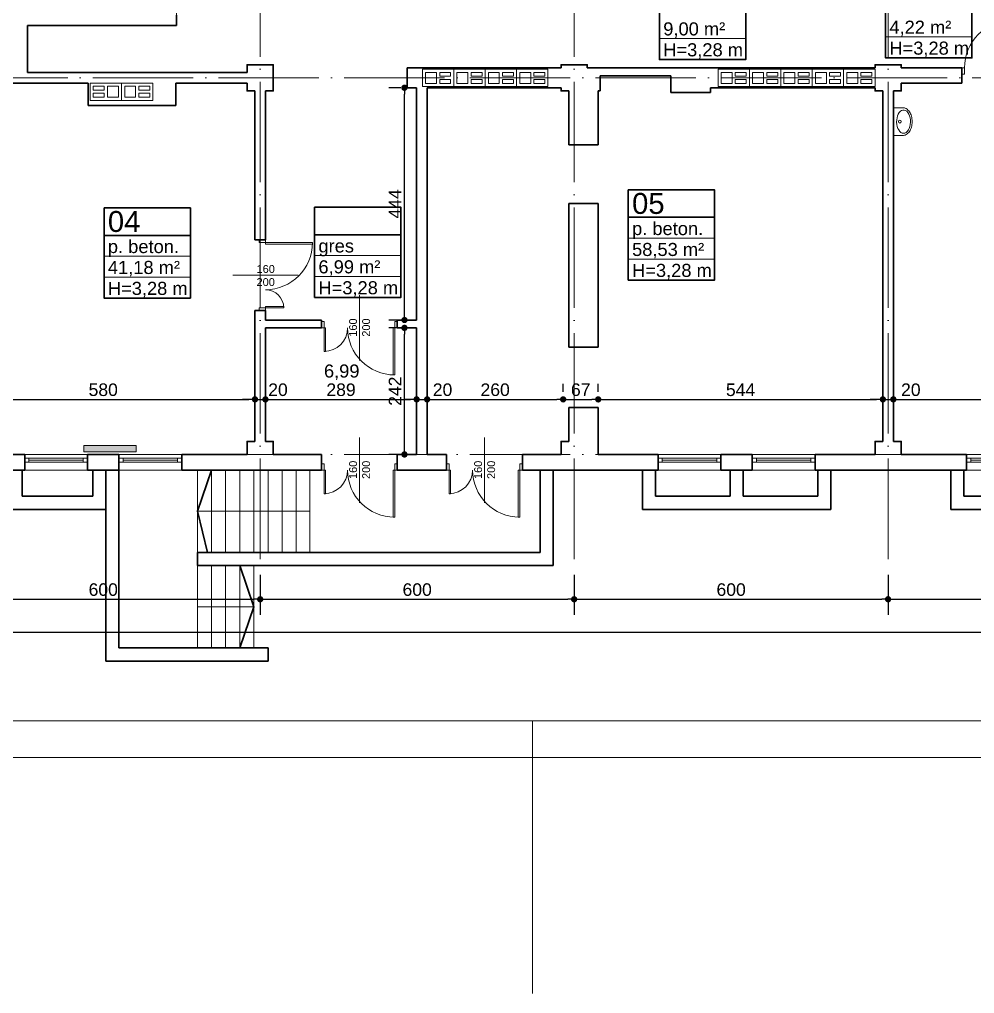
# Model space of a CAD drawing. Header units: millimetres. Extents: x 54 to 8480, y -22812 to 17434.
# Drawn here: x 1773 to 3598, y -18312 to -16450 of the extents above; entities that cross this region are included whole.
import ezdxf

# ---------------------------------------------------------------- set-up
doc = ezdxf.new("R2010")
doc.units = ezdxf.units.MM
doc.linetypes.add('ACAD_ISO04W100', pattern=[30, 24, -3, 0, -3])
for name, color, linetype, lineweight in [('000_armatura', 7, 'Continuous', 0), ('osie', 132, 'ACAD_ISO04W100', 0), ('PLATFORMA', 7, 'Continuous', 0), ('STOLARKA', 97, 'Continuous', 0), ('tabelki', 151, 'Continuous', 0), ('wymiary', 150, 'Continuous', 0)]:
    doc.layers.add(name, color=color, linetype=linetype, lineweight=lineweight)
doc.layers.add('grzejniki', color=104, linetype='Continuous')
doc.layers.add('TABELKI PO UWAGACH', color=5, linetype='Continuous')
doc.styles.get("Standard").update_dxf_attribs({"font": 'arial.ttf'})
doc.dimstyles.new('ISO-25', dxfattribs={"dimtxt": 24, "dimasz": 12, "dimexe": 30, "dimexo": 30, "dimgap": 6, "dimtad": 1, "dimdec": 0, "dimtxsty": 'Standard', "dimblk": 'DOT', "dimcen": 2.5, "dimadec": 0, "dimazin": 0, "dimtfac": 1, "dimtdec": 0, "dimtmove": 0, "dimatfit": 3, "dimldrblk": 'DOT', "dimfxl": 1, "dimarcsym": 0})

# ---------------------------------------------------------------- blocks, each defined once
blk = doc.blocks.new('A$C13771EA7')
at = {"color": 132, "linetype": 'ACAD_ISO04W100', "lineweight": 0, "ltscale": 8}
for p, q in [((631, -2874), (631, 166)), ((1231, -2874), (1231, 166)), ((1831, -2874), (1831, 166)), ((-169, -1954), (4311, -1954)), ((-169, -2674), (4311, -2674))]:
    blk.add_line(p, q, dxfattribs=at)
blk = doc.blocks.new('A$C1D836454')
at = {"color": 82, "lineweight": 0}
for points in [[(0, -16.5), (60, -16.5), (60, 16.5), (0, 16.5)], [(6, -10.5), (27, -10.5), (27, 10.5), (6, 10.5)], [(33, 3), (54, 3), (54, 10.5), (33, 10.5)], [(33, -3), (54, -3), (54, -10.5), (33, -10.5)]]:
    blk.add_lwpolyline(points, close=True, dxfattribs=at)
blk = doc.blocks.new('A$C08616DCC')
at = {"layer": 'STOLARKA', "lineweight": 0}
blk.add_line((-72.5, 62.5), (-72.5, -62.5), dxfattribs=at)
for points in [[(-140, 12), (-145, 12), (-145, 0), (-140, 0)], [(-137, 0), (-140, 0), (-140, -45), (-137, -45)], [(-5, 0), (-8, 0), (-8, -90), (-5, -90)], [(0, 12), (-5, 12), (-5, 0), (0, 0)]]:
    blk.add_lwpolyline(points, close=True, dxfattribs=at)
for centre, radius, start, end in [((-140, 0), 45, 270, 0), ((-5, 0), 90, 180, 270)]:
    blk.add_arc(centre, radius, start, end, dxfattribs=at)
blk = doc.blocks.new('A$C4A7D7A23')
at = {"layer": 'STOLARKA', "lineweight": 0}
blk.add_line((-67.5, 62.5), (-67.5, -62.5), dxfattribs=at)
for points in [[(-130, 12), (-135, 12), (-135, 0), (-130, 0)], [(-127, 0), (-130, 0), (-130, -35), (-127, -35)], [(-5, 0), (-8, 0), (-8, -90), (-5, -90)], [(0, 12), (-5, 12), (-5, 0), (0, 0)]]:
    blk.add_lwpolyline(points, close=True, dxfattribs=at)
for centre, radius, start, end in [((-130, 0), 35, 270, 0), ((-5, 0), 90, 180, 270)]:
    blk.add_arc(centre, radius, start, end, dxfattribs=at)
blk = doc.blocks.new('_Dot')
at = {"color": 0, "linetype": 'ByBlock', "lineweight": -2}
blk.add_line((-0.5, 0), (-1, 0), dxfattribs=at)
at = {"color": 0, "linetype": 'ByBlock', "lineweight": 0, "const_width": 0.5}
blk.add_lwpolyline([(-0.25, 0, 1), (0.25, 0, 1)], format="xyb", close=True, dxfattribs=at)
blk = doc.blocks.new('*D698')
at = {"layer": 'Defpoints', "color": 0, "linetype": 'Continuous', "lineweight": 30}
for p in [(1632.6, -17481.3), (2232.6, -17481.3), (2232.6, -17558.1)]:
    blk.add_point(p, dxfattribs=at)
at = {"layer": 'wymiary', "color": 0, "linetype": 'Continuous', "lineweight": -2}
for p, q in [((1632.6, -17511.3), (1632.6, -17588.1)), ((2232.6, -17511.3), (2232.6, -17588.1)), ((1644.6, -17558.1), (2220.6, -17558.1))]:
    blk.add_line(p, q, dxfattribs=at)
at = {"layer": 'wymiary', "color": 0, "linetype": 'Continuous', "lineweight": -2, "xscale": 12, "yscale": 12, "zscale": 12, "rotation": 180}
blk.add_blockref('_Dot', (1632.6, -17558.1), dxfattribs=at)
at = {"layer": 'wymiary', "color": 0, "linetype": 'Continuous', "lineweight": -2, "xscale": 12, "yscale": 12, "zscale": 12}
blk.add_blockref('_Dot', (2232.6, -17558.1), dxfattribs=at)
at = {"layer": 'wymiary', "color": 0, "linetype": 'Continuous', "lineweight": 0, "insert": (1932.6, -17539.8), "char_height": 24, "attachment_point": 5}
blk.add_mtext('600', dxfattribs=at)
blk = doc.blocks.new('*D699')
at = {"layer": 'Defpoints', "color": 0, "linetype": 'Continuous', "lineweight": 30}
for p in [(2232.6, -17481.3), (2832.6, -17481.3), (2832.6, -17558.1)]:
    blk.add_point(p, dxfattribs=at)
at = {"layer": 'wymiary', "color": 0, "linetype": 'Continuous', "lineweight": -2}
for p, q in [((2232.6, -17511.3), (2232.6, -17588.1)), ((2832.6, -17511.3), (2832.6, -17588.1)), ((2244.6, -17558.1), (2820.6, -17558.1))]:
    blk.add_line(p, q, dxfattribs=at)
at = {"layer": 'wymiary', "color": 0, "linetype": 'Continuous', "lineweight": -2, "xscale": 12, "yscale": 12, "zscale": 12, "rotation": 180}
blk.add_blockref('_Dot', (2232.6, -17558.1), dxfattribs=at)
at = {"layer": 'wymiary', "color": 0, "linetype": 'Continuous', "lineweight": -2, "xscale": 12, "yscale": 12, "zscale": 12}
blk.add_blockref('_Dot', (2832.6, -17558.1), dxfattribs=at)
at = {"layer": 'wymiary', "color": 0, "linetype": 'Continuous', "lineweight": 0, "insert": (2532.6, -17539.8), "char_height": 24, "attachment_point": 5}
blk.add_mtext('600', dxfattribs=at)
blk = doc.blocks.new('*D700')
at = {"layer": 'Defpoints', "color": 0, "linetype": 'Continuous', "lineweight": 30}
for p in [(2832.6, -17481.3), (3432.6, -17481.3), (3432.6, -17558.1)]:
    blk.add_point(p, dxfattribs=at)
at = {"layer": 'wymiary', "color": 0, "linetype": 'Continuous', "lineweight": -2}
for p, q in [((2832.6, -17511.3), (2832.6, -17588.1)), ((3432.6, -17511.3), (3432.6, -17588.1)), ((2844.6, -17558.1), (3420.6, -17558.1))]:
    blk.add_line(p, q, dxfattribs=at)
at = {"layer": 'wymiary', "color": 0, "linetype": 'Continuous', "lineweight": -2, "xscale": 12, "yscale": 12, "zscale": 12, "rotation": 180}
blk.add_blockref('_Dot', (2832.6, -17558.1), dxfattribs=at)
at = {"layer": 'wymiary', "color": 0, "linetype": 'Continuous', "lineweight": -2, "xscale": 12, "yscale": 12, "zscale": 12}
blk.add_blockref('_Dot', (3432.6, -17558.1), dxfattribs=at)
at = {"layer": 'wymiary', "color": 0, "linetype": 'Continuous', "lineweight": 0, "insert": (3132.6, -17539.8), "char_height": 24, "attachment_point": 5}
blk.add_mtext('600', dxfattribs=at)
blk = doc.blocks.new('*D701')
at = {"layer": 'Defpoints', "color": 0, "linetype": 'Continuous', "lineweight": 30}
for p in [(3432.6, -17481.3), (4032.6, -17481.3), (4032.6, -17558.1)]:
    blk.add_point(p, dxfattribs=at)
at = {"layer": 'wymiary', "color": 0, "linetype": 'Continuous', "lineweight": -2}
for p, q in [((3432.6, -17511.3), (3432.6, -17588.1)), ((4032.6, -17511.3), (4032.6, -17588.1)), ((3444.6, -17558.1), (4020.6, -17558.1))]:
    blk.add_line(p, q, dxfattribs=at)
at = {"layer": 'wymiary', "color": 0, "linetype": 'Continuous', "lineweight": -2, "xscale": 12, "yscale": 12, "zscale": 12, "rotation": 180}
blk.add_blockref('_Dot', (3432.6, -17558.1), dxfattribs=at)
at = {"layer": 'wymiary', "color": 0, "linetype": 'Continuous', "lineweight": -2, "xscale": 12, "yscale": 12, "zscale": 12}
blk.add_blockref('_Dot', (4032.6, -17558.1), dxfattribs=at)
at = {"layer": 'wymiary', "color": 0, "linetype": 'Continuous', "lineweight": 0, "insert": (3732.6, -17539.8), "char_height": 24, "attachment_point": 5}
blk.add_mtext('600', dxfattribs=at)
blk = doc.blocks.new('*D705')
at = {"layer": 'Defpoints', "color": 0, "linetype": 'Continuous', "lineweight": 30}
for p in [(1601.6, -17315.3), (5743.6, -17315.3), (5743.6, -17621)]:
    blk.add_point(p, dxfattribs=at)
at = {"layer": 'wymiary', "color": 0, "linetype": 'Continuous', "lineweight": -2}
for p, q in [((1601.6, -17345.3), (1601.6, -17651)), ((5743.6, -17345.3), (5743.6, -17651)), ((1613.6, -17621), (5731.6, -17621))]:
    blk.add_line(p, q, dxfattribs=at)
at = {"layer": 'wymiary', "color": 0, "linetype": 'Continuous', "lineweight": -2, "xscale": 12, "yscale": 12, "zscale": 12, "rotation": 180}
blk.add_blockref('_Dot', (1601.6, -17621), dxfattribs=at)
at = {"layer": 'wymiary', "color": 0, "linetype": 'Continuous', "lineweight": -2, "xscale": 12, "yscale": 12, "zscale": 12}
blk.add_blockref('_Dot', (5743.6, -17621), dxfattribs=at)
at = {"layer": 'wymiary', "color": 0, "linetype": 'Continuous', "lineweight": 0, "insert": (3672.6, -17602.9), "char_height": 24, "attachment_point": 5}
blk.add_mtext('4142', dxfattribs=at)
blk = doc.blocks.new('*D709')
at = {"layer": 'Defpoints', "color": 0, "linetype": 'Continuous', "lineweight": 0}
for p in [(2222.6, -17176), (1642.6, -17256.3), (2222.6, -17256.3)]:
    blk.add_point(p, dxfattribs=at)
at = {"layer": 'wymiary', "color": 0, "linetype": 'Continuous', "lineweight": -2}
for p, q in [((1642.6, -17226.3), (1642.6, -17146)), ((2222.6, -17226.3), (2222.6, -17146)), ((1654.6, -17176), (2210.6, -17176))]:
    blk.add_line(p, q, dxfattribs=at)
at = {"layer": 'wymiary', "color": 0, "linetype": 'Continuous', "lineweight": -2, "xscale": 12, "yscale": 12, "zscale": 12, "rotation": 180}
blk.add_blockref('_Dot', (1642.6, -17176), dxfattribs=at)
at = {"layer": 'wymiary', "color": 0, "linetype": 'Continuous', "lineweight": -2, "xscale": 12, "yscale": 12, "zscale": 12}
blk.add_blockref('_Dot', (2222.6, -17176), dxfattribs=at)
at = {"layer": 'wymiary', "color": 0, "linetype": 'Continuous', "lineweight": 0, "insert": (1932.6, -17157.7), "char_height": 24, "attachment_point": 5}
blk.add_mtext('580', dxfattribs=at)
blk = doc.blocks.new('*D710')
at = {"layer": 'Defpoints', "color": 0, "linetype": 'Continuous', "lineweight": 0}
for p in [(2242.6, -17176), (2222.6, -17256.3), (2242.6, -17256.3)]:
    blk.add_point(p, dxfattribs=at)
at = {"layer": 'wymiary', "color": 0, "linetype": 'Continuous', "lineweight": -2}
for p, q in [((2222.6, -17226.3), (2222.6, -17146)), ((2242.6, -17226.3), (2242.6, -17146)), ((2210.6, -17176), (2198.6, -17176)), ((2222.6, -17176), (2242.6, -17176)), ((2254.6, -17176), (2266.6, -17176))]:
    blk.add_line(p, q, dxfattribs=at)
at = {"layer": 'wymiary', "color": 0, "linetype": 'Continuous', "lineweight": -2, "xscale": 12, "yscale": 12, "zscale": 12}
blk.add_blockref('_Dot', (2222.6, -17176), dxfattribs=at)
at = {"layer": 'wymiary', "color": 0, "linetype": 'Continuous', "lineweight": -2, "xscale": 12, "yscale": 12, "zscale": 12, "rotation": 180}
blk.add_blockref('_Dot', (2242.6, -17176), dxfattribs=at)
at = {"layer": 'wymiary', "color": 0, "linetype": 'Continuous', "lineweight": 0, "insert": (2266.6, -17157.7), "char_height": 24, "attachment_point": 5}
blk.add_mtext('20', dxfattribs=at)
blk = doc.blocks.new('*D711')
at = {"layer": 'Defpoints', "color": 0, "linetype": 'Continuous', "lineweight": 0}
for p in [(2531.6, -17176), (2531.6, -17176), (2242.6, -17256.3)]:
    blk.add_point(p, dxfattribs=at)
at = {"layer": 'wymiary', "color": 0, "linetype": 'Continuous', "lineweight": -2}
for p, q in [((2242.6, -17226.3), (2242.6, -17146)), ((2254.6, -17176), (2519.6, -17176))]:
    blk.add_line(p, q, dxfattribs=at)
at = {"layer": 'wymiary', "color": 0, "linetype": 'Continuous', "lineweight": -2, "xscale": 12, "yscale": 12, "zscale": 12, "rotation": 180}
blk.add_blockref('_Dot', (2242.6, -17176), dxfattribs=at)
at = {"layer": 'wymiary', "color": 0, "linetype": 'Continuous', "lineweight": -2, "xscale": 12, "yscale": 12, "zscale": 12}
blk.add_blockref('_Dot', (2531.6, -17176), dxfattribs=at)
at = {"layer": 'wymiary', "color": 0, "linetype": 'Continuous', "lineweight": 0, "insert": (2387.1, -17157.7), "char_height": 24, "attachment_point": 5}
blk.add_mtext('289', dxfattribs=at)
blk = doc.blocks.new('*D712')
at = {"layer": 'Defpoints', "color": 0, "linetype": 'Continuous', "lineweight": 0}
for p in [(2531.6, -17176), (2551.6, -17176), (2551.6, -17176)]:
    blk.add_point(p, dxfattribs=at)
at = {"layer": 'wymiary', "color": 0, "linetype": 'Continuous', "lineweight": -2}
for p, q in [((2519.6, -17176), (2507.6, -17176)), ((2531.6, -17176), (2551.6, -17176)), ((2563.6, -17176), (2575.6, -17176))]:
    blk.add_line(p, q, dxfattribs=at)
at = {"layer": 'wymiary', "color": 0, "linetype": 'Continuous', "lineweight": -2, "xscale": 12, "yscale": 12, "zscale": 12}
blk.add_blockref('_Dot', (2531.6, -17176), dxfattribs=at)
at = {"layer": 'wymiary', "color": 0, "linetype": 'Continuous', "lineweight": -2, "xscale": 12, "yscale": 12, "zscale": 12, "rotation": 180}
blk.add_blockref('_Dot', (2551.6, -17176), dxfattribs=at)
at = {"layer": 'wymiary', "color": 0, "linetype": 'Continuous', "lineweight": 0, "insert": (2581.1, -17157.7), "char_height": 24, "attachment_point": 5}
blk.add_mtext('20', dxfattribs=at)
blk = doc.blocks.new('*D713')
at = {"layer": 'Defpoints', "color": 0, "linetype": 'Continuous', "lineweight": 0}
for p in [(2551.6, -17176), (2811.6, -17176), (2811.6, -17191.3)]:
    blk.add_point(p, dxfattribs=at)
at = {"layer": 'wymiary', "color": 0, "linetype": 'Continuous', "lineweight": -2}
for p, q in [((2811.6, -17161.3), (2811.6, -17146)), ((2563.6, -17176), (2799.6, -17176))]:
    blk.add_line(p, q, dxfattribs=at)
at = {"layer": 'wymiary', "color": 0, "linetype": 'Continuous', "lineweight": -2, "xscale": 12, "yscale": 12, "zscale": 12, "rotation": 180}
blk.add_blockref('_Dot', (2551.6, -17176), dxfattribs=at)
at = {"layer": 'wymiary', "color": 0, "linetype": 'Continuous', "lineweight": -2, "xscale": 12, "yscale": 12, "zscale": 12}
blk.add_blockref('_Dot', (2811.6, -17176), dxfattribs=at)
at = {"layer": 'wymiary', "color": 0, "linetype": 'Continuous', "lineweight": 0, "insert": (2681.6, -17157.7), "char_height": 24, "attachment_point": 5}
blk.add_mtext('260', dxfattribs=at)
blk = doc.blocks.new('*D714')
at = {"layer": 'Defpoints', "color": 0, "linetype": 'Continuous', "lineweight": 0}
for p in [(2878.6, -17176), (2811.6, -17191.3), (2878.6, -17191.3)]:
    blk.add_point(p, dxfattribs=at)
at = {"layer": 'wymiary', "color": 0, "linetype": 'Continuous', "lineweight": -2}
for p, q in [((2811.6, -17161.3), (2811.6, -17146)), ((2878.6, -17161.3), (2878.6, -17146)), ((2823.6, -17176), (2866.6, -17176))]:
    blk.add_line(p, q, dxfattribs=at)
at = {"layer": 'wymiary', "color": 0, "linetype": 'Continuous', "lineweight": -2, "xscale": 12, "yscale": 12, "zscale": 12, "rotation": 180}
blk.add_blockref('_Dot', (2811.6, -17176), dxfattribs=at)
at = {"layer": 'wymiary', "color": 0, "linetype": 'Continuous', "lineweight": -2, "xscale": 12, "yscale": 12, "zscale": 12}
blk.add_blockref('_Dot', (2878.6, -17176), dxfattribs=at)
at = {"layer": 'wymiary', "color": 0, "linetype": 'Continuous', "lineweight": 0, "insert": (2845.1, -17157.7), "char_height": 24, "attachment_point": 5}
blk.add_mtext('67', dxfattribs=at)
blk = doc.blocks.new('*D715')
at = {"layer": 'Defpoints', "color": 0, "linetype": 'Continuous', "lineweight": 0}
for p in [(3422.6, -17176), (3422.6, -17176), (2878.6, -17191.3)]:
    blk.add_point(p, dxfattribs=at)
at = {"layer": 'wymiary', "color": 0, "linetype": 'Continuous', "lineweight": -2}
for p, q in [((2878.6, -17161.3), (2878.6, -17146)), ((2890.6, -17176), (3410.6, -17176))]:
    blk.add_line(p, q, dxfattribs=at)
at = {"layer": 'wymiary', "color": 0, "linetype": 'Continuous', "lineweight": -2, "xscale": 12, "yscale": 12, "zscale": 12, "rotation": 180}
blk.add_blockref('_Dot', (2878.6, -17176), dxfattribs=at)
at = {"layer": 'wymiary', "color": 0, "linetype": 'Continuous', "lineweight": -2, "xscale": 12, "yscale": 12, "zscale": 12}
blk.add_blockref('_Dot', (3422.6, -17176), dxfattribs=at)
at = {"layer": 'wymiary', "color": 0, "linetype": 'Continuous', "lineweight": 0, "insert": (3150.6, -17157.8), "char_height": 24, "attachment_point": 5}
blk.add_mtext('544', dxfattribs=at)
blk = doc.blocks.new('*D716')
at = {"layer": 'Defpoints', "color": 0, "linetype": 'Continuous', "lineweight": 0}
for p in [(3422.6, -17176), (3442.6, -17176), (3442.6, -17176)]:
    blk.add_point(p, dxfattribs=at)
at = {"layer": 'wymiary', "color": 0, "linetype": 'Continuous', "lineweight": -2}
for p, q in [((3410.6, -17176), (3398.6, -17176)), ((3422.6, -17176), (3442.6, -17176)), ((3454.6, -17176), (3466.6, -17176))]:
    blk.add_line(p, q, dxfattribs=at)
at = {"layer": 'wymiary', "color": 0, "linetype": 'Continuous', "lineweight": -2, "xscale": 12, "yscale": 12, "zscale": 12}
blk.add_blockref('_Dot', (3422.6, -17176), dxfattribs=at)
at = {"layer": 'wymiary', "color": 0, "linetype": 'Continuous', "lineweight": -2, "xscale": 12, "yscale": 12, "zscale": 12, "rotation": 180}
blk.add_blockref('_Dot', (3442.6, -17176), dxfattribs=at)
at = {"layer": 'wymiary', "color": 0, "linetype": 'Continuous', "lineweight": 0, "insert": (3476, -17157.7), "char_height": 24, "attachment_point": 5}
blk.add_mtext('20', dxfattribs=at)
blk = doc.blocks.new('*D717')
at = {"layer": 'Defpoints', "color": 0, "linetype": 'Continuous', "lineweight": 0}
for p in [(3442.6, -17176), (4022.6, -17176), (4022.6, -17176)]:
    blk.add_point(p, dxfattribs=at)
at = {"layer": 'wymiary', "color": 0, "linetype": 'Continuous', "lineweight": -2}
blk.add_line((3454.6, -17176), (4010.6, -17176), dxfattribs=at)
at = {"layer": 'wymiary', "color": 0, "linetype": 'Continuous', "lineweight": -2, "xscale": 12, "yscale": 12, "zscale": 12, "rotation": 180}
blk.add_blockref('_Dot', (3442.6, -17176), dxfattribs=at)
at = {"layer": 'wymiary', "color": 0, "linetype": 'Continuous', "lineweight": -2, "xscale": 12, "yscale": 12, "zscale": 12}
blk.add_blockref('_Dot', (4022.6, -17176), dxfattribs=at)
at = {"layer": 'wymiary', "color": 0, "linetype": 'Continuous', "lineweight": 0, "insert": (3732.6, -17157.7), "char_height": 24, "attachment_point": 5}
blk.add_mtext('580', dxfattribs=at)
blk = doc.blocks.new('A$C6D0F178D')
at = {"lineweight": 30}
for p, q in [((-150, 0), (-150, -30)), ((-30, 0), (30, 0)), ((-30, 0), (-30, -30)), ((30, 0), (30, -30)), ((150, 0), (150, -30)), ((-180, -30), (-180, -105)), ((-155, -30), (-155, -80)), ((-30, -30), (30, -30)), ((-12.5, -80), (-12.5, -30)), ((12.5, -80), (12.5, -30)), ((155, -30), (155, -80)), ((180, -30), (180, -105)), ((-155, -80), (-12.5, -80)), ((12.5, -80), (155, -80)), ((-180, -105), (180, -105))]:
    blk.add_line(p, q, dxfattribs=at)
at = {"layer": 'STOLARKA', "color": 7, "lineweight": 0}
for p, q in [((-150, 0), (-30, 0)), ((150, 0), (30, 0)), ((-142, -11), (-38, -11)), ((142, -11), (38, -11)), ((-150, -30), (-30, -30)), ((150, -30), (30, -30))]:
    blk.add_line(p, q, dxfattribs=at)
for points in [[(-150, -7), (-30, -7), (-30, -15), (-150, -15)], [(-150, -7), (-142, -7), (-142, -15), (-150, -15)], [(-30, -7), (-38, -7), (-38, -15), (-30, -15)], [(150, -7), (30, -7), (30, -15), (150, -15)], [(30, -7), (38, -7), (38, -15), (30, -15)], [(150, -7), (142, -7), (142, -15), (150, -15)]]:
    blk.add_lwpolyline(points, close=True, dxfattribs=at)
blk = doc.blocks.new('A$C508466D2')
at = {"layer": 'grzejniki', "linetype": 'Continuous', "lineweight": 0}
blk.add_hatch(color=256, dxfattribs=at).paths.add_polyline_path([(-50, -12), (50, -12), (50, 0), (-50, 0)])
blk.add_lwpolyline([(-50, -12), (50, -12), (50, 0), (-50, 0)], close=True, dxfattribs=at)
blk = doc.blocks.new('*D777')
at = {"layer": 'Defpoints', "color": 0, "linetype": 'Continuous', "lineweight": 0}
for p in [(2508.3, -17039.3), (2531.6, -17039.3), (2531.6, -17281.3)]:
    blk.add_point(p, dxfattribs=at)
at = {"layer": 'wymiary', "color": 0, "linetype": 'Continuous', "lineweight": -2}
for p, q in [((2501.6, -17039.3), (2478.3, -17039.3)), ((2508.3, -17269.3), (2508.3, -17051.3)), ((2501.6, -17281.3), (2478.3, -17281.3))]:
    blk.add_line(p, q, dxfattribs=at)
at = {"layer": 'wymiary', "color": 0, "linetype": 'Continuous', "lineweight": -2, "xscale": 12, "yscale": 12, "zscale": 12}
for p, rotation in [((2508.3, -17039.3), 90), ((2508.3, -17281.3), 270)]:
    blk.add_blockref('_Dot', p, dxfattribs=dict(at, rotation=rotation))
at = {"layer": 'wymiary', "color": 0, "linetype": 'Continuous', "lineweight": 0, "insert": (2490.2, -17160.3), "char_height": 24, "attachment_point": 5, "rotation": 90}
blk.add_mtext('242', dxfattribs=at)
blk = doc.blocks.new('*D778')
at = {"layer": 'Defpoints', "color": 0, "linetype": 'Continuous', "lineweight": 0}
for p in [(2508.3, -16580.3), (2531.6, -16580.3), (2531.6, -17024.3)]:
    blk.add_point(p, dxfattribs=at)
at = {"layer": 'wymiary', "color": 0, "linetype": 'Continuous', "lineweight": -2}
for p, q in [((2501.6, -16580.3), (2478.3, -16580.3)), ((2508.3, -17012.3), (2508.3, -16592.3)), ((2501.6, -17024.3), (2478.3, -17024.3))]:
    blk.add_line(p, q, dxfattribs=at)
at = {"layer": 'wymiary', "color": 0, "linetype": 'Continuous', "lineweight": -2, "xscale": 12, "yscale": 12, "zscale": 12}
for p, rotation in [((2508.3, -16580.3), 90), ((2508.3, -17024.3), 270)]:
    blk.add_blockref('_Dot', p, dxfattribs=dict(at, rotation=rotation))
at = {"layer": 'wymiary', "color": 0, "linetype": 'Continuous', "lineweight": 0, "insert": (2490.3, -16802.3), "char_height": 24, "attachment_point": 5, "rotation": 90}
blk.add_mtext('444', dxfattribs=at)
blk = doc.blocks.new('A$C4F134952')
for p, q in [((0, 26.6), (-18, 26.6)), ((0, -26.6), (0, 26.6)), ((-18, -26.6), (0, -26.6))]:
    blk.add_line(p, q)
blk.add_lwpolyline([(-18, 26.6, 0.138474), (-24.4, 24.8, 0.107069), (-30.7, 18.8, 0.080452), (-34.5, 10.6, 0.068264), (-35.9, 0, 0.068264), (-34.5, -10.6, 0.080452), (-30.7, -18.8, 0.107069), (-24.4, -24.8, 0.138474), (-18, -26.6, 0.138474)], format="xyb")
at = {"flags": 128}
blk.add_lwpolyline([(-19.5, -22.2), (-17, -21.8), (-14.6, -20.6), (-12.4, -18.6), (-10.4, -16), (-8.8, -12.9), (-7.5, -9.2), (-6.7, -5.2), (-6.3, -1), (-6.4, 3.2), (-7, 7.3), (-8.1, 11.1), (-9.5, 14.5), (-11.4, 17.4), (-13.5, 19.7), (-15.8, 21.3), (-18.3, 22.1), (-20.8, 22.1), (-23.3, 21.3), (-25.6, 19.7), (-27.7, 17.4), (-29.6, 14.5), (-31, 11.1), (-32.1, 7.3), (-32.7, 3.2), (-32.8, -1), (-32.4, -5.2), (-31.6, -9.2), (-30.3, -12.9), (-28.7, -16), (-26.7, -18.6), (-24.5, -20.6), (-22.1, -21.8)], close=True, dxfattribs=at)
blk.add_circle((-12.6, 0), 2.66)

msp = doc.modelspace()

# ---------------------------------------------------------------- linework, layer by layer
at = {"lineweight": 0}
for p, q in [((2072.6, -16331.3), (2072.6, -16461.3)), ((2112.6, -17468.8), (2112.6, -17311.3)), ((2139.6, -17468.8), (2139.6, -17311.3)), ((2166.6, -17468.8), (2166.6, -17311.3)), ((2193.6, -17468.8), (2193.6, -17311.3)), ((2220.6, -17468.8), (2220.6, -17311.3)), ((2247.6, -17468.8), (2247.6, -17311.3)), ((2274.6, -17468.8), (2274.6, -17311.3)), ((2301.6, -17468.8), (2301.6, -17311.3)), ((2327.6, -17468.8), (2327.6, -17311.3)), ((2112.6, -17651.3), (2112.6, -17493.8)), ((2139.6, -17651.3), (2139.6, -17493.8)), ((2166.6, -17651.3), (2166.6, -17493.8)), ((2193.6, -17651.3), (2193.6, -17493.8)), ((2220.6, -17651.3), (2220.6, -17493.8))]:
    msp.add_line(p, q, dxfattribs=at)
at = {"linetype": 'Continuous', "lineweight": 30}
for p, q in [((2072.6, -16441.3), (2072.6, -16461.3)), ((1787.6, -16551.3), (1787.6, -16461.3)), ((2513.6, -16580.3), (2513.6, -16542.3)), ((3573.6, -16571.3), (3573.6, -16542.3)), ((2071.6, -16571.3), (2071.6, -16614.3)), ((2222.6, -16871.3), (2222.6, -16586.3)), ((2242.6, -16871.3), (2242.6, -16586.3)), ((2531.6, -17024.3), (2531.6, -16580.3)), ((2551.6, -17281.3), (2551.6, -16580.3)), ((2822.6, -16689.3), (2822.6, -16586.3)), ((2878.6, -16689.3), (2878.6, -16586.3)), ((3422.6, -17256.3), (3422.6, -16586.3)), ((3442.6, -17256.3), (3442.6, -16586.3)), ((2822.6, -16689.3), (2878.6, -16689.3)), ((2822.6, -16801.3), (2878.6, -16801.3)), ((2822.6, -17076.3), (2822.6, -16801.3)), ((2878.6, -17076.3), (2878.6, -16801.3)), ((2222.6, -17256.3), (2222.6, -17006.3)), ((2242.6, -17024.3), (2242.6, -17006.3)), ((2349.6, -17039.3), (2349.6, -17024.3)), ((2494.6, -17039.3), (2494.6, -17024.3)), ((2242.6, -17256.3), (2242.6, -17039.3)), ((2531.6, -17281.3), (2531.6, -17039.3)), ((2822.6, -17076.3), (2878.6, -17076.3)), ((2822.6, -17256.3), (2822.6, -17191.3)), ((2822.6, -17191.3), (2878.6, -17191.3)), ((2878.6, -17281.3), (2878.6, -17191.3)), ((2349.6, -17311.3), (2349.6, -17281.3)), ((2494.6, -17311.3), (2494.6, -17281.3)), ((2588.6, -17311.3), (2588.6, -17281.3)), ((2733.6, -17311.3), (2733.6, -17281.3))]:
    msp.add_line(p, q, dxfattribs=at)
at = {"lineweight": 30}
for p, q in [((1787.6, -16461.3), (2072.6, -16461.3)), ((1787.6, -16551.3), (2207.6, -16551.3)), ((2807.6, -16542.3), (2513.6, -16542.3)), ((2857.6, -16542.3), (3407.6, -16542.3)), ((3573.6, -16542.3), (3457.6, -16542.3)), ((1657.6, -16571.3), (1903.6, -16571.3)), ((1903.6, -16614.3), (1903.6, -16571.3)), ((2071.6, -16571.3), (2207.6, -16571.3)), ((2882.1, -16557.3), (2882.1, -16586.3)), ((3017.1, -16557.3), (2882.1, -16557.3)), ((3017.1, -16557.3), (3017.1, -16589.3)), ((3457.6, -16571.3), (3573.6, -16571.3)), ((2531.6, -16580.3), (2513.6, -16580.3)), ((2807.6, -16580.3), (2551.6, -16580.3)), ((2878.6, -16586.3), (2882.1, -16586.3)), ((3017.1, -16589.3), (3093.1, -16589.3)), ((3093.1, -16580.3), (3407.6, -16580.3)), ((3093.1, -16580.3), (3093.1, -16589.3)), ((2071.6, -16614.3), (1903.6, -16614.3)), ((2242.6, -16871.3), (2222.6, -16871.3)), ((2242.6, -17006.3), (2222.6, -17006.3)), ((2349.6, -17024.3), (2242.6, -17024.3)), ((2531.6, -17024.3), (2494.6, -17024.3)), ((2349.6, -17039.3), (2242.6, -17039.3)), ((2531.6, -17039.3), (2494.6, -17039.3)), ((1657.6, -17281.3), (1782.6, -17281.3)), ((1782.6, -17281.3), (1782.6, -17311.3)), ((1902.6, -17281.3), (1902.6, -17311.3)), ((1902.6, -17281.3), (1962.6, -17281.3)), ((1962.6, -17281.3), (1962.6, -17311.3)), ((2082.6, -17281.3), (2082.6, -17311.3)), ((2082.6, -17281.3), (2207.6, -17281.3)), ((2257.6, -17281.3), (2349.6, -17281.3)), ((2494.6, -17281.3), (2531.6, -17281.3)), ((2551.6, -17281.3), (2588.6, -17281.3)), ((2733.6, -17281.3), (2807.6, -17281.3)), ((2878.6, -17281.3), (2993.1, -17281.3)), ((3293.1, -17281.3), (3407.6, -17281.3)), ((3457.6, -17281.3), (3582.6, -17281.3)), ((1602.6, -17311.3), (1782.6, -17311.3)), ((1777.6, -17311.3), (1777.6, -17361.3)), ((1902.6, -17311.3), (1962.6, -17311.3)), ((1912.6, -17361.3), (1912.6, -17311.3)), ((1937.6, -17361.3), (1937.6, -17311.3)), ((1937.6, -17676.3), (1937.6, -17311.3)), ((1962.6, -17651.3), (1962.6, -17311.3)), ((2082.6, -17311.3), (2349.6, -17311.3)), ((2139.6, -17311.3), (2112.6, -17390)), ((2494.6, -17311.3), (2588.6, -17311.3)), ((2733.6, -17311.3), (2993.1, -17311.3)), ((2767.6, -17468.8), (2767.6, -17311.3)), ((2792.6, -17493.8), (2792.6, -17311.3)), ((3293.1, -17311.3), (3582.6, -17311.3)), ((1777.6, -17361.3), (1912.6, -17361.3)), ((1752.6, -17386.3), (1937.6, -17386.3)), ((2112.6, -17390), (2132.2, -17468.8)), ((2112.6, -17468.8), (2767.6, -17468.8)), ((2112.6, -17468.8), (2112.6, -17493.8)), ((2112.6, -17493.8), (2792.6, -17493.8)), ((2220.6, -17572.5), (2193.6, -17493.8)), ((2220.6, -17572.5), (2193.6, -17651.3)), ((1962.6, -17651.3), (2247.6, -17651.3)), ((2247.6, -17676.3), (2247.6, -17651.3)), ((1937.6, -17676.3), (2247.6, -17676.3))]:
    msp.add_line(p, q, dxfattribs=at)
at = {"linetype": 'Continuous', "lineweight": 0}
for p, q in [((2327.6, -17390), (2112.6, -17390)), ((2112.6, -17572.5), (2220.6, -17572.5))]:
    msp.add_line(p, q, dxfattribs=at)
at = {"lineweight": 30}
for points in [[(2242.6, -16586.3), (2257.6, -16586.3), (2257.6, -16536.3), (2207.6, -16536.3), (2207.6, -16551.3)], [(2857.6, -16542.3), (2857.6, -16536.3), (2807.6, -16536.3), (2807.6, -16542.3)], [(3457.6, -16542.3), (3457.6, -16536.3), (3407.6, -16536.3), (3407.6, -16542.3)], [(2207.6, -16571.3), (2207.6, -16586.3), (2222.6, -16586.3)], [(3442.6, -16586.3), (3457.6, -16586.3), (3457.6, -16571.3)], [(2807.6, -16580.3), (2807.6, -16586.3), (2822.6, -16586.3)], [(3407.6, -16580.3), (3407.6, -16586.3), (3422.6, -16586.3)], [(2222.6, -17256.3), (2207.6, -17256.3), (2207.6, -17281.3)], [(2257.6, -17281.3), (2257.6, -17256.3), (2242.6, -17256.3)], [(2822.6, -17256.3), (2807.6, -17256.3), (2807.6, -17281.3)], [(3422.6, -17256.3), (3407.6, -17256.3), (3407.6, -17281.3)], [(3457.6, -17281.3), (3457.6, -17256.3), (3442.6, -17256.3)]]:
    msp.add_lwpolyline(points, dxfattribs=at)
at = {"layer": 'PLATFORMA', "color": 7, "lineweight": 0}
msp.add_line((2752.8, -17790.5), (2752.8, -18311.9), dxfattribs=at)
for points in [[(917.8, -17860.5), (7011.6, -17860.5), (7011.6, -14125.5), (917.8, -14125.5)], [(1301.6, -17790.5), (6941.6, -17790.5), (6941.6, -14195.5), (1301.6, -14195.5)]]:
    msp.add_lwpolyline(points, close=True, dxfattribs=at)
at = {"layer": 'STOLARKA', "color": 7, "lineweight": 0}
for p, q in [((1782.6, -17281.3), (1902.6, -17281.3)), ((1790.6, -17292.3), (1894.6, -17292.3)), ((2082.6, -17281.3), (1962.6, -17281.3)), ((2074.6, -17292.3), (1970.6, -17292.3)), ((1782.6, -17311.3), (1902.6, -17311.3)), ((2082.6, -17311.3), (1962.6, -17311.3))]:
    msp.add_line(p, q, dxfattribs=at)
at = {"layer": 'STOLARKA', "lineweight": 0}
msp.add_lwpolyline([(3578.6, -16554.3), (3573.6, -16554.3), (3573.6, -16542.3), (3578.6, -16542.3)], close=True, dxfattribs=at)
at = {"layer": 'STOLARKA', "color": 7, "lineweight": 0}
for points in [[(1782.6, -17288.3), (1902.6, -17288.3), (1902.6, -17296.3), (1782.6, -17296.3)], [(1782.6, -17288.3), (1790.6, -17288.3), (1790.6, -17296.3), (1782.6, -17296.3)], [(1902.6, -17288.3), (1894.6, -17288.3), (1894.6, -17296.3), (1902.6, -17296.3)], [(2082.6, -17288.3), (1962.6, -17288.3), (1962.6, -17296.3), (2082.6, -17296.3)], [(1962.6, -17288.3), (1970.6, -17288.3), (1970.6, -17296.3), (1962.6, -17296.3)], [(2082.6, -17288.3), (2074.6, -17288.3), (2074.6, -17296.3), (2082.6, -17296.3)]]:
    msp.add_lwpolyline(points, close=True, dxfattribs=at)
at = {"layer": 'STOLARKA', "lineweight": 0}
msp.add_arc((3668.6, -16542.3), 90, 90, 180, dxfattribs=at)
at = {"layer": 'TABELKI PO UWAGACH', "color": 30, "linetype": 'Continuous', "lineweight": 0}
for p, q in [((2995.7, -16486.3), (3160.6, -16486.3)), ((3427.8, -16483.1), (3592.7, -16483.1)), ((2936, -16867.9), (3100.9, -16867.9)), ((1934.3, -16902.4), (2099.2, -16902.4)), ((2336.6, -16901.2), (2501.5, -16901.2)), ((2936, -16907.9), (3100.9, -16907.9)), ((1934.3, -16942.4), (2099.2, -16942.4)), ((2336.6, -16941.2), (2501.5, -16941.2))]:
    msp.add_line(p, q, dxfattribs=at)
at = {"layer": 'TABELKI PO UWAGACH', "color": 30, "linetype": 'Continuous', "lineweight": 30}
for p, q in [((2936, -16827.9), (3100.9, -16827.9)), ((1934.3, -16862.4), (2099.2, -16862.4)), ((2336.6, -16861.2), (2501.5, -16861.2))]:
    msp.add_line(p, q, dxfattribs=at)
for points in [[(2995.7, -16353.9), (3160.6, -16353.9), (3160.6, -16526.3), (2995.7, -16526.3)], [(3427.8, -16350.7), (3592.7, -16350.7), (3592.7, -16523.1), (3427.8, -16523.1)], [(2936, -16775.6), (3100.9, -16775.6), (3100.9, -16947.9), (2936, -16947.9)], [(1934.3, -16810), (2099.2, -16810), (2099.2, -16982.4), (1934.3, -16982.4)], [(2336.6, -16808.8), (2501.5, -16808.8), (2501.5, -16981.2), (2336.6, -16981.2)]]:
    msp.add_lwpolyline(points, close=True, dxfattribs=at)

# ---------------------------------------------------------------- block references
at = {"color": 7, "lineweight": 30}
for p in [(2542.6, -16561.3), (2602.6, -16561.3), (2662.6, -16561.3), (2722.6, -16561.3), (3107.6, -16561.3), (3167.6, -16561.3), (3227.6, -16561.3), (3287.6, -16561.3), (3347.6, -16561.3), (1967.6, -16587.8)]:
    msp.add_blockref('A$C1D836454', p, dxfattribs=at)
at = {"color": 7, "lineweight": 30, "xscale": -1}
msp.add_blockref('A$C1D836454', (1967.6, -16587.8), dxfattribs=at)
at = {"lineweight": 30, "rotation": 90}
msp.add_blockref('A$C4A7D7A23', (2242.6, -16871.3), dxfattribs=at)
at = {"linetype": 'Continuous', "lineweight": 30}
for p in [(2494.6, -17039.3), (2494.6, -17311.3), (2733.6, -17311.3)]:
    msp.add_blockref('A$C08616DCC', p, dxfattribs=at)
at = {"linetype": 'Continuous', "lineweight": 0}
for p in [(3143.1, -17281.3), (3732.6, -17281.3)]:
    msp.add_blockref('A$C6D0F178D', p, dxfattribs=at)
at = {"layer": '000_armatura', "xscale": -1}
msp.add_blockref('A$C4F134952', (3442.6, -16645), dxfattribs=at)
at = {"layer": 'grzejniki', "linetype": 'Continuous', "lineweight": 0}
msp.add_blockref('A$C508466D2', (1945.7, -17264.4), dxfattribs=at)
at = {"layer": 'osie', "lineweight": 30}
msp.add_blockref('A$C13771EA7', (1601.6, -14607.3), dxfattribs=at)

# ---------------------------------------------------------------- texts
at = {"layer": 'STOLARKA', "lineweight": 0, "insert": (2280.3, -16919.2), "char_height": 15, "width": 74.399, "attachment_point": 3}
msp.add_mtext('\\pxqc;160\\P200', dxfattribs=at)
at = {"layer": 'STOLARKA', "lineweight": 0, "char_height": 15, "width": 74.399, "attachment_point": 3, "rotation": 90}
for insert in [(2402.5, -17001.5), (2402.5, -17273.5), (2641.5, -17273.5)]:
    msp.add_mtext('\\pxqc;160\\P200', dxfattribs=dict(at, insert=insert))
at = {"layer": 'tabelki', "color": 5, "linetype": 'Continuous', "lineweight": 0, "attachment_point": 1}
for s, insert, char_height, width in [('\\pxql;9,00 m²', (3002.9, -16455.2), 25, 160.906), ('\\pxql;4,22 m²', (3435, -16452), 25, 160.906), ('\\pxql;H=3,28 m', (3002.9, -16495.2), 25, 182.523), ('\\pxql;H=3,28 m', (3435, -16492), 25, 182.523), ('\\pxql;05', (2943.3, -16781.4), 40, 47.056), ('\\pxql;04', (1941.5, -16815.9), 40, 47.056), ('\\pxql;p. beton.', (2943.3, -16836.9), 25, 194.396), ('\\pxql;p. beton.', (1941.5, -16871.3), 25, 194.396), ('\\pxql;gres', (2343.9, -16870.1), 25, 194.396), ('\\pxql;58,53 m²', (2943.3, -16876.9), 25, 160.906), ('\\pxql;41,18 m²', (1941.5, -16911.3), 25, 160.906), ('\\pxql;6,99 m²', (2343.9, -16910.1), 25, 160.906), ('\\pxql;H=3,28 m', (2943.3, -16916.9), 25, 182.523), ('\\pxql;H=3,28 m', (1941.5, -16951.3), 25, 182.523), ('\\pxql;H=3,28 m', (2343.9, -16950.1), 25, 182.523), ('\\pxqc;6,99', (2364.9, -17109.3), 25, 47.056)]:
    msp.add_mtext(s, dxfattribs=dict(at, insert=insert, char_height=char_height, width=width))

# ---------------------------------------------------------------- dimensions: what is measured, and where the dimension line sits
at = {"layer": 'wymiary', "linetype": 'Continuous', "lineweight": 0}
for base, p1, p2, picture, middle in [((2508.3, -16580.3), (2531.6, -17024.3), (2531.6, -16580.3), '*D778', (2490.3, -16802.3)), ((2508.3, -17039.3), (2531.6, -17281.3), (2531.6, -17039.3), '*D777', (2490.2, -17160.3))]:
    dim = msp.add_linear_dim(base=base, p1=p1, p2=p2, angle=90, dimstyle='ISO-25', dxfattribs=at)
    dim.commit()
    dim.dimension.update_dxf_attribs({"geometry": picture, "text_midpoint": middle})
for base, p1, p2, picture, middle in [((2222.6, -17176), (1642.6, -17256.3), (2222.6, -17256.3), '*D709', (1932.6, -17157.7)), ((5743.6, -17621), (1601.6, -17315.3), (5743.6, -17315.3), '*D705', (3672.6, -17602.9)), ((2232.6, -17558.1), (1632.6, -17481.3), (2232.6, -17481.3), '*D698', (1932.6, -17539.8))]:
    dim = msp.add_linear_dim(base=base, p1=p1, p2=p2, dimstyle='ISO-25', dxfattribs=at)
    dim.commit()
    dim.dimension.update_dxf_attribs({"geometry": picture, "text_midpoint": middle})
for base, p1, p2, picture, middle in [((2242.6, -17176), (2222.6, -17256.3), (2242.6, -17256.3), '*D710', (2266.6, -17176)), ((2551.6, -17176), (2531.6, -17176), (2551.6, -17176), '*D712', (2581.1, -17176)), ((3442.6, -17176), (3422.6, -17176), (3442.6, -17176), '*D716', (3476, -17176))]:
    dim = msp.add_linear_dim(base=base, p1=p1, p2=p2, dimstyle='ISO-25', override={"dimtmove": 1}, dxfattribs=at)
    dim.commit()
    dim.dimension.update_dxf_attribs({"geometry": picture, "text_midpoint": middle, "dimtype": 160})
for base, p1, p2, picture, middle in [((2531.6, -17176), (2242.6, -17256.3), (2531.6, -17176), '*D711', (2387.1, -17157.7)), ((2811.6, -17176), (2551.6, -17176), (2811.6, -17191.3), '*D713', (2681.6, -17157.7)), ((2878.6, -17176), (2811.6, -17191.3), (2878.6, -17191.3), '*D714', (2845.1, -17157.7)), ((3422.6, -17176), (2878.6, -17191.3), (3422.6, -17176), '*D715', (3150.6, -17157.8)), ((4022.6, -17176), (3442.6, -17176), (4022.6, -17176), '*D717', (3732.6, -17157.7)), ((2832.6, -17558.1), (2232.6, -17481.3), (2832.6, -17481.3), '*D699', (2532.6, -17539.8)), ((3432.6, -17558.1), (2832.6, -17481.3), (3432.6, -17481.3), '*D700', (3132.6, -17539.8)), ((4032.6, -17558.1), (3432.6, -17481.3), (4032.6, -17481.3), '*D701', (3732.6, -17539.8))]:
    dim = msp.add_linear_dim(base=base, p1=p1, p2=p2, dimstyle='ISO-25', override={"dimtmove": 1}, dxfattribs=at)
    dim.commit()
    dim.dimension.update_dxf_attribs({"geometry": picture, "text_midpoint": middle})

doc.saveas('drawing.dxf')
